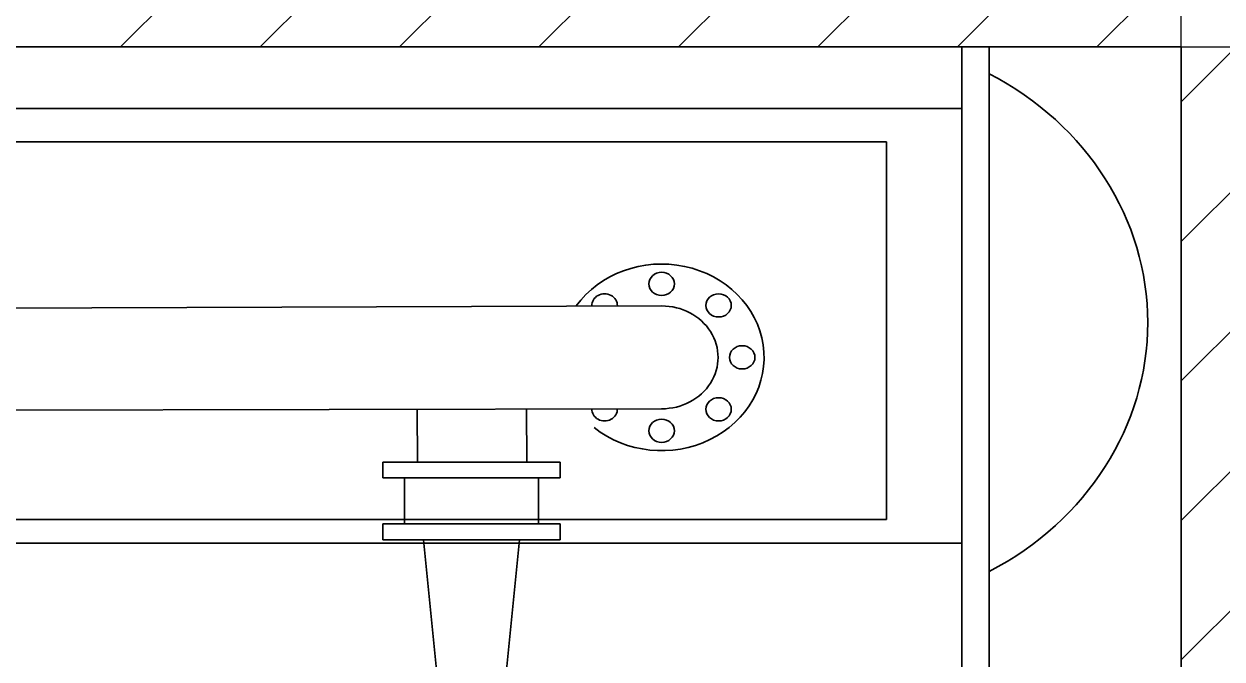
# Model space of a CAD drawing. Extents: x -12047294 to -5625356, y -1456591 to -622873.
# Drawn here: x -5747469 to -5745950, y -679574 to -678769 of the extents above; entities that cross this region are included whole.
import ezdxf

# ---------------------------------------------------------------- set-up
doc = ezdxf.new("R2010")
doc.units = 0
doc.header["$LTSCALE"] = 10
doc.header["$MEASUREMENT"] = 0
doc.layers.add('A-TEXTROOM-报建', color=210, linetype='Continuous')
doc.layers.add('M-DUCT', color=156, linetype='Continuous', lineweight=25)
doc.layers.add('M-W-EQUIP', color=156, linetype='Continuous', lineweight=35)

# ---------------------------------------------------------------- blocks, each defined once
blk = doc.blocks.new('300RT')
at = {"layer": 'M-W-EQUIP'}
for p, q in [((0, 1550), (4842, 1550)), ((0, 0), (0, 1550)), ((313.3, 1550, 0), (274.2, 1550, 0)), ((274.2, 805.7, 0), (274.2, 1550, 0)), ((313.3, 809.7, 0), (313.3, 1550, 0)), ((313.3, 1483, 0), (3296.3, 1483, 0)), ((420.8, 1034.5, 0), (420.8, 1446.4, 0)), ((420.8, 1446.4, 0), (2952.4, 1446.4, 0)), ((741.8, 1267.4, 0), (1876.6, 1264.7, 0)), ((741.8, 1155.1, 0), (2680.1, 1152.5, 0)), ((934.4, 1097.1, 0), (934.9, 1155.3, 0)), ((1090.3, 1097.1, 0), (1090.8, 1154.7, 0)), ((886.7, 1079.9, 0), (886.7, 1097.1, 0)), ((1139.6, 1097.1, 0), (886.7, 1097.1, 0)), ((1139.6, 1079.9, 0), (1139.6, 1097.1, 0)), ((1139.6, 1079.9, 0), (886.7, 1079.9, 0)), ((917.7, 1029.6, 0), (917.7, 1079.9, 0)), ((1108.7, 1029.6, 0), (1108.7, 1079.9, 0)), ((1342.4, 1034.5, 0), (420.8, 1034.5, 0)), ((2952.4, 1034.5, 0), (1342.4, 1034.5, 0)), ((886.7, 1012.3, 0), (886.7, 1029.6, 0)), ((1139.6, 1029.6, 0), (886.7, 1029.6, 0)), ((1139.6, 1012.3, 0), (1139.6, 1029.6, 0)), ((313.3, 1008.5, 0), (1486.2, 1008.5, 0)), ((1139.6, 1012.3, 0), (886.7, 1012.3, 0)), ((965.7, 851.7, 0), (944.5, 1012.3, 0)), ((1060.7, 851.7, 0), (1081.8, 1012.3, 0)), ((1486.2, 1008.5, 0), (2158.3, 1008.5, 0))]:
    blk.add_line(p, q, dxfattribs=at)
for centre, major_axis, start_param, end_param in [((497.2, 1249.2, 0), (-449.3, 0), -1.05132, 1.05132), ((741.8, 1211.3, 0), (146.2, 0), 0.583893, 5.433263), ((741.8, 1211.3, 0), (146.2, 0), 0.583893, 5.433263), ((741.8, 1291.4, 0), (-18.2, 0), 3.141593, 9.424778), ((823.2, 1268, 0), (-18.2, 0), 3.100772, 6.324006), ((741.8, 1211.3, 0), (-80.6, 0), 4.712389, 7.853982), ((660.5, 1154.6, 0), (-18.2, 0), 3.141593, 9.424778), ((823.2, 1154.6, 0), (-18.2, 0), -0.040821, 3.182413), ((741.8, 1131.2, 0), (-18.2, 0), 3.141593, 9.424778)]:
    blk.add_ellipse(centre, major_axis=major_axis, ratio=0.696429, start_param=start_param, end_param=end_param, dxfattribs=at)
for centre in [(660.5, 1268, 0), (626.8, 1211.3, 0)]:
    blk.add_ellipse(centre, major_axis=(18.2, 0), ratio=0.696429, dxfattribs=at)
blk = doc.blocks.new('A$C23335F82')
at = {"layer": 'M-DUCT'}
h = blk.add_hatch(dxfattribs=at)
h.set_pattern_fill('ANSI31', color=256, scale=1000, angle=90)
h.set_pattern_definition([(135, (-1037127.47, 3311883.54), (-88.3883476, -88.3883476), [])])
h.paths.add_polyline_path([(1000, -6450), (1000, -2150), (0, -2150), (0, -6450)])
h.paths.add_polyline_path([(-1800, -2150), (0, -2150), (0, 2150), (-1800, 2150)])
h.paths.add_polyline_path([(-2800, -6450), (-1800, -6450), (-1800, -2150), (-2800, -2150)])
for points in [[(-1800, -2150), (-1800, 2150), (0, 2150), (0, -2150)], [(-1800, -2150), (-1800, 2150), (0, 2150), (0, -2150)], [(-1800, -6450), (-1800, -2150), (-2800, -2150), (-2800, -6450)], [(-1800, -6450), (-1800, -2150), (-2800, -2150), (-2800, -6450)]]:
    blk.add_lwpolyline(points, close=True, dxfattribs=at)
at = {"layer": 'M-W-EQUIP', "extrusion": (0, 0, -1), "xscale": 0.8880627839735646, "yscale": 1.161290322580645, "zscale": -1, "rotation": 270}
blk.add_blockref('300RT', (0, -2150), dxfattribs=at)
blk = doc.blocks.new('A$C50D712EB')
at = {"layer": 'M-W-EQUIP', "rotation": 270}
blk.add_blockref('A$C23335F82', (15606, -3202), dxfattribs=at)

msp = doc.modelspace()

# ---------------------------------------------------------------- hatches: boundary and pattern name
at = {"layer": 'A-TEXTROOM-报建'}
h = msp.add_hatch(dxfattribs=at)
h.set_pattern_fill('ANSI31', color=156, scale=300)
h.set_pattern_definition([(45, (6459.6, 7e-09), (-336.759605, 336.759605), [])])
edge = h.paths.add_edge_path(flags=16)
edge.add_arc((-5789890.1, -733372.9), 19800.3, 180.00002, 210.33182)
edge.add_line((-5806980, -743372.1), (-5798690.9, -743375))
edge.add_arc((-5798679.1, -768354), 24979, 71.82959, 90.02715, ccw=False)
edge.add_arc((-5798679.1, -768354), 24979, 46.40636, 71.82959, ccw=False)
edge.add_arc((-5761511.4, -729209.4), 29000, 226.55073, 235.72344)
edge.add_line((-5777843.9, -753173), (-5734626.5, -753172.4))
edge.add_line((-5734626.5, -753172.4), (-5734626.6, -742573))
edge.add_line((-5734626.6, -742573), (-5724090.3, -742573.2))
edge.add_line((-5724090.3, -742573.2), (-5724090.3, -706873))
edge.add_line((-5724090.3, -706873), (-5715090.4, -706873))
edge.add_line((-5715090.4, -706873), (-5715090.4, -697848.9))
edge.add_arc((-5806750.6, -701974.8), 91753, 2.577338, 4.963321)
edge.add_arc((-5757072.8, -697881.8), 41908, 5.26452, 17.9861)
edge.add_arc((-5817479.3, -718426.1), 105710, 18.467251, 21.437185)
edge.add_arc((-5747882, -689052.2), 30252, 17.82622, 40.55905)
edge.add_arc((-5746701.1, -686704.3), 27846.7, 38.4683, 72.82075)
edge.add_arc((-5793741.7, -821555.8), 170652.4, 71.1042, 72.756978)
edge.add_line((-5743156, -658573.2), (-5782091.3, -658573.2))
edge.add_line((-5782091.3, -658573.2), (-5782091.3, -664172.9))
edge.add_line((-5782091.3, -664172.9), (-5804290.4, -664172.9))
edge.add_line((-5804290.4, -664172.9), (-5804290.4, -680572.8))
edge.add_line((-5804290.4, -680572.8), (-5809690.4, -680572.8))
edge.add_line((-5809690.4, -680572.8), (-5809690.4, -733372.9))
h.paths.add_polyline_path([(-5821993.3, -644043.7), (-5678940.3, -644043.7), (-5678940.3, -767193.7), (-5821993.3, -767193.7)])

# ---------------------------------------------------------------- block references
msp.add_blockref('A$C50D712EB', (-5759457.7, -677396.4))

doc.saveas('drawing.dxf')
